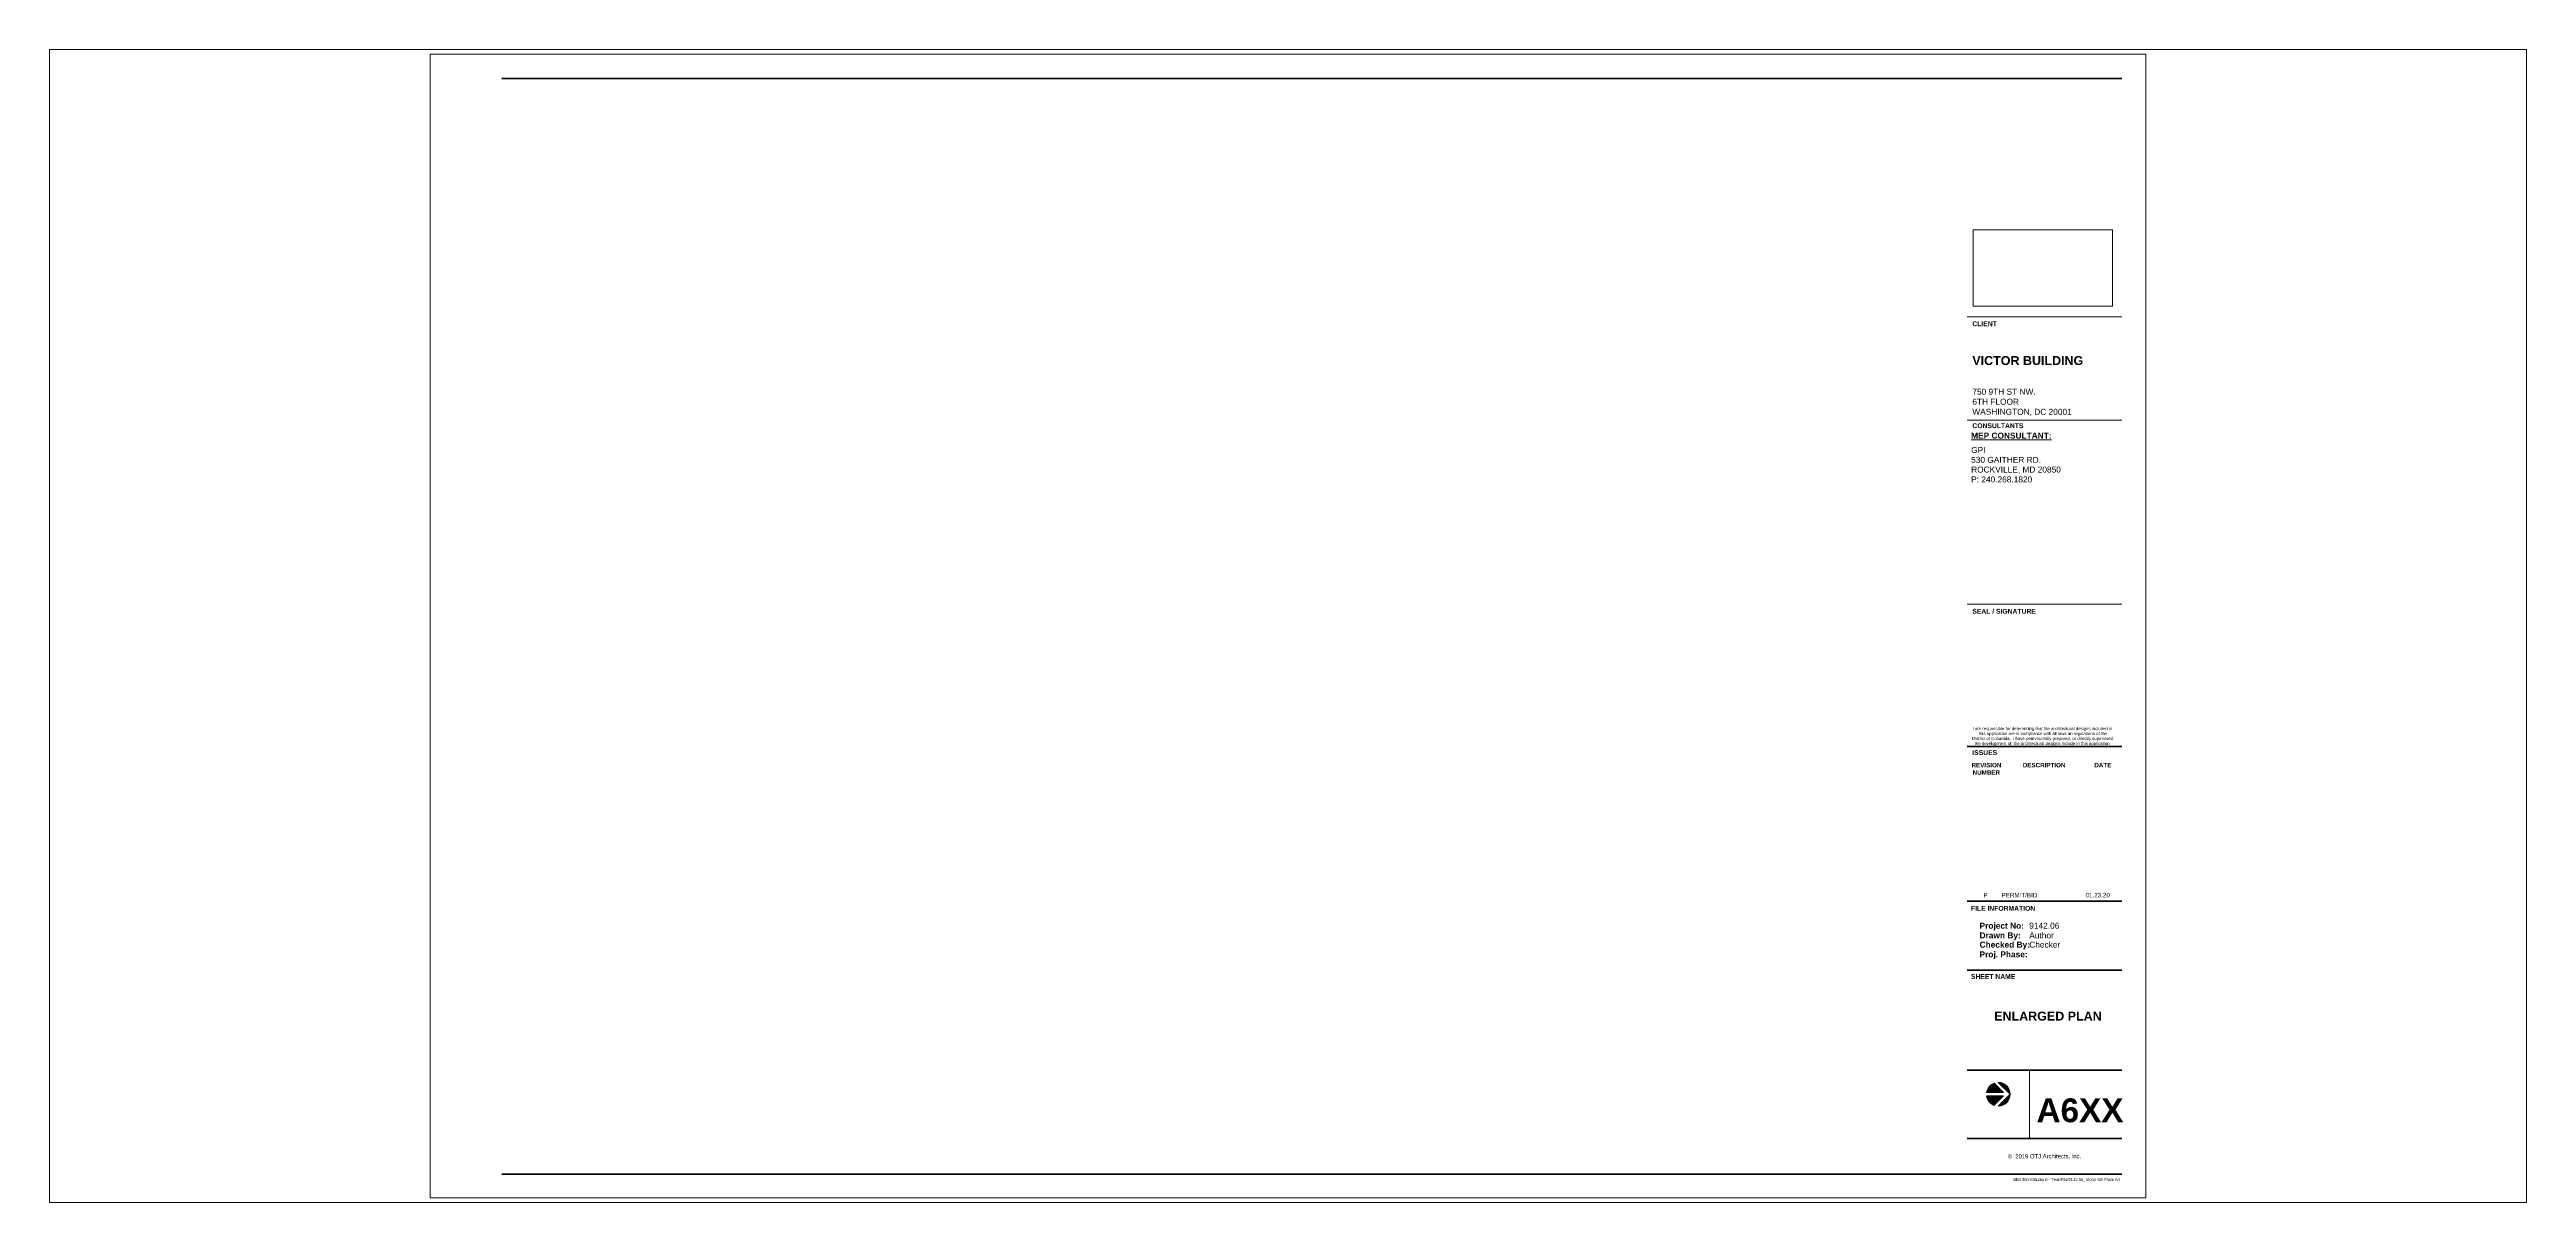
# Paper-space layout 'Layout1' of a CAD drawing. Header units: inches. Extents: x -7.9 to 44.1, y -0.1 to 24.1.
import ezdxf

# ---------------------------------------------------------------- set-up
doc = ezdxf.new("R2010")
doc.units = ezdxf.units.IN
doc.header["$MEASUREMENT"] = 0
for name, color, linetype, lineweight in [('A-ANNO-NOTE', 131, 'Continuous', 9), ('G-ANNO-SCHD', 231, 'Continuous', 9), ('G-ANNO-TTLB', 6, 'Continuous', 9), ('G-ANNO-TTLB-THIN', 151, 'Continuous', 9), ('G-ANNO-TTLB-WIDE', 214, 'Continuous', 50)]:
    doc.layers.add(name, color=color, linetype=linetype, lineweight=lineweight)
doc.styles.add('Arial', font='arial.ttf', dxfattribs={"height": 0.064781})
doc.styles.add('Arial_1', font='arial.ttf', dxfattribs={"height": 0.09375})
doc.styles.add('Arial_B', font='arialbd.ttf', dxfattribs={"height": 0.09375})
doc.styles.add('Swis721 Lt BT', font='swissl.ttf', dxfattribs={"height": 0.088084})
doc.styles.add('Swis721 Lt BT_1', font='swissl.ttf', dxfattribs={"height": 0.0625})
doc.styles.add('Swis721 Lt BT_2', font='swissl.ttf', dxfattribs={"height": 0.125})
doc.styles.add('Swis721 Lt BT_B', font='', dxfattribs={"height": 0.101562})
doc.styles.add('Swis721 Lt BT_B_1', font='', dxfattribs={"height": 0.125})
doc.styles.add('Swis721 Lt BT_B_2', font='', dxfattribs={"height": 0.5})
doc.styles.add('Swis721 Lt BT_B_3', font='', dxfattribs={"height": 0.1875})
doc.styles.get('Swis721 Lt BT_B').set_extended_font_data('Swis721 Lt BT', bold=True)
doc.styles.get('Swis721 Lt BT_B_1').set_extended_font_data('Swis721 Lt BT', bold=True)
doc.styles.get('Swis721 Lt BT_B_2').set_extended_font_data('Swis721 Lt BT', bold=True)
doc.styles.get('Swis721 Lt BT_B_3').set_extended_font_data('Swis721 Lt BT', bold=True)
picture_1 = doc.add_image_def('image1.jpg', size_in_pixel=(2551, 1396))

# ---------------------------------------------------------------- blocks, each defined once
blk = doc.blocks.new('Titleblock - 24 x 36 - DC-6820859-ENLARGED PLAN')
at = {"layer": 'G-ANNO-TTLB'}
h = blk.add_hatch(color=256, dxfattribs=at)
edge = h.paths.add_edge_path(flags=0)
edge.add_line((32.831, 2.42), (33.027, 2.224))
edge.add_line((33.027, 2.224), (32.672, 2.224))
edge.add_arc((32.918, 2.187), 0.249, 110.6073, 171.5435, ccw=False)
h = blk.add_hatch(color=256, dxfattribs=at)
edge = h.paths.add_edge_path(flags=0)
edge.add_line((33.027, 2.151), (32.831, 1.955))
edge.add_arc((32.918, 2.187), 0.249, 188.4565, 249.3927, ccw=False)
edge.add_line((32.672, 2.151), (33.027, 2.151))
h = blk.add_hatch(color=256, dxfattribs=at)
edge = h.paths.add_edge_path(flags=0)
edge.add_line((33.167, 2.187), (32.918, 2.436))
edge.add_arc((32.918, 2.187), 0.249, 0, 90, ccw=False)
h = blk.add_hatch(color=256, dxfattribs=at)
edge = h.paths.add_edge_path(flags=0)
edge.add_line((32.918, 1.939), (33.167, 2.187))
edge.add_arc((32.918, 2.187), 0.249, -90, 0, ccw=False)
at = {"layer": 'A-ANNO-NOTE'}
for p, q in [((32.672, 2.224), (33.027, 2.224)), ((33.027, 2.224), (32.672, 2.224)), ((32.672, 2.224), (33.027, 2.224)), ((32.672, 2.151), (33.027, 2.151)), ((33.027, 2.151), (32.672, 2.151)), ((33.027, 2.151), (32.672, 2.151)), ((32.831, 2.42), (33.027, 2.224)), ((33.027, 2.224), (32.831, 2.42)), ((33.027, 2.224), (32.831, 2.42)), ((32.831, 1.955), (33.027, 2.151)), ((33.027, 2.151), (32.831, 1.955)), ((32.831, 1.955), (33.027, 2.151)), ((32.918, 2.436), (33.167, 2.187)), ((33.167, 2.187), (32.918, 2.436)), ((32.918, 2.436), (33.167, 2.187)), ((33.167, 2.187), (32.918, 1.939)), ((32.918, 1.939), (33.167, 2.187)), ((33.167, 2.187), (32.918, 1.939))]:
    blk.add_line(p, q, dxfattribs=at)
for start, end in [(110.6073, 171.5435), (110.6073, 171.5435), (110.6073, 171.5435), (188.4565, 249.3927), (188.4565, 249.3927), (188.4565, 249.3927), (0, 90), (360, 90), (0, 90), (270, 0), (270, 360), (270, 0)]:
    blk.add_arc((32.918, 2.187), 0.249, start, end, dxfattribs=at)
at = {"layer": 'G-ANNO-TTLB'}
for p, q in [((0.012, 24.012), (0.012, 0.012)), ((36.013, 24.012), (0.012, 24.012)), ((36.013, 0.012), (36.013, 24.012)), ((32.262, 18.502), (35.512, 18.502)), ((32.262, 18.502), (35.512, 18.502)), ((0.012, 0.012), (36.013, 0.012))]:
    blk.add_line(p, q, dxfattribs=at)
at = {"layer": 'G-ANNO-TTLB-THIN'}
for p, q in [((32.262, 16.331), (35.512, 16.331)), ((32.262, 12.47), (35.512, 12.47)), ((33.575, 2.69), (33.575, 1.262))]:
    blk.add_line(p, q, dxfattribs=at)
at = {"layer": 'G-ANNO-TTLB-WIDE'}
for p, q in [((35.512, 23.502), (1.512, 23.502)), ((32.262, 9.481), (35.512, 9.481)), ((35.512, 6.238), (32.262, 6.238)), ((35.512, 4.791), (32.262, 4.791)), ((32.262, 2.69), (35.512, 2.69)), ((32.262, 1.262), (35.512, 1.262)), ((1.512, 0.512), (32.262, 0.512)), ((32.262, 0.512), (35.512, 0.512))]:
    blk.add_line(p, q, dxfattribs=at)
at = {"layer": 'G-ANNO-TTLB', "attachment_point": 1}
for s, insert, char_height, width, style in [('CLIENT', (32.373, 18.405), 0.1016, 0.57128, 'Swis721 Lt BT_B'), ('CONSULTANTS', (32.374, 16.266), 0.10156, 1.19938, 'Swis721 Lt BT_B'), ('\\LMEP CONSULTANT:', (32.348, 16.07), 0.125, 1.94425, 'Swis721 Lt BT_B_1'), ('SEAL / SIGNATURE', (32.373, 12.373), 0.10156, 1.48344, 'Swis721 Lt BT_B'), ('I am responsible for determining that the architectural designs included in ', (32.38, 9.892), 0.06478, 3.51922, 'Arial'), ('District of Columbia.  I have pemvrsonally prepared, or directly supervised ', (32.369, 9.684), 0.06478, 3.53184, 'Arial'), ('ISSUES', (32.373, 9.407), 0.1016, 0.58075, 'Swis721 Lt BT_B'), ('the development of, the architectural designs include in this application.', (32.421, 9.579), 0.06478, 3.39297, 'Arial'), ('this application are in compliance with all laws an regulations of the ', (32.51, 9.788), 0.06478, 3.20991, 'Arial'), ('REVISION', (32.357, 9.14), 0.0937, 0.76381, 'Arial_B'), ('NUMBER', (32.38, 8.984), 0.0937, 0.71016, 'Arial_B'), ('DESCRIPTION', (33.432, 9.14), 0.09375, 1.09838, 'Arial_B'), ('DATE', (34.934, 9.14), 0.0937, 0.43556, 'Arial_B'), ('FILE INFORMATION', (32.344, 6.138), 0.10156, 1.51816, 'Swis721 Lt BT_B'), ('Project No:', (32.525, 5.786), 0.125, 1.05103, 'Swis721 Lt BT_B_1'), ('Checked By:', (32.525, 5.389), 0.125, 1.20253, 'Swis721 Lt BT_B_1'), ('Drawn By:', (32.525, 5.583), 0.125, 0.96581, 'Swis721 Lt BT_B_1'), ('SHEET NAME', (32.344, 4.708), 0.1016, 1.04156, 'Swis721 Lt BT_B'), ('Proj. Phase:', (32.525, 5.185), 0.125, 1.13625, 'Swis721 Lt BT_B_1'), ('©  2019 OTJ Architects, Inc.', (33.116, 0.93), 0.08808, 1.85587, 'Swis721 Lt BT')]:
    blk.add_mtext(s, dxfattribs=dict(at, insert=insert, char_height=char_height, width=width, style=style))
at = {"layer": 'G-ANNO-TTLB'}
image = blk.add_image(picture_1, insert=(32.391, 18.726), size_in_units=(2.926, 1.601), dxfattribs=at)
image.dxf.flags = 7

psp = doc.layouts.get("Layout1")

# ---------------------------------------------------------------- block references
at = {"layer": 'G-ANNO-TTLB'}
psp.add_blockref('Titleblock - 24 x 36 - DC-6820859-ENLARGED PLAN', (0.049, -0.009), dxfattribs=at)

# ---------------------------------------------------------------- texts
at = {"layer": 'G-ANNO-SCHD', "char_height": 0.0937, "line_spacing_factor": 0.941778, "style": 'Arial_1'}
for s, insert, width, attachment_point in [('P', (32.699, 6.404), 0.10445, 2), ('PERMIT/BID', (33.036, 6.404), 0.89412, 1), ('01.23.20', (34.798, 6.404), 0.61062, 1)]:
    psp.add_mtext(s, dxfattribs=dict(at, insert=insert, width=width, attachment_point=attachment_point))
at = {"layer": 'G-ANNO-TTLB', "attachment_point": 1}
for s, insert, char_height, width, style in [('VICTOR BUILDING', (32.422, 17.668), 0.1875, 2.65441, 'Swis721 Lt BT_B_3'), ('750 9TH ST NW.', (32.422, 16.983), 0.125, 1.51816, 'Swis721 Lt BT_2'), ('6TH FLOOR', (32.422, 16.772), 0.125, 1.12047, 'Swis721 Lt BT_2'), ('WASHINGTON, DC 20001', (32.422, 16.561), 0.125, 2.40506, 'Swis721 Lt BT_2'), ('GPI', (32.397, 15.759), 0.125, 0.33456, 'Swis721 Lt BT_2'), ('530 GAITHER RD.', (32.397, 15.553), 0.125, 1.66019, 'Swis721 Lt BT_2'), ('ROCKVILLE, MD 20850', (32.397, 15.349), 0.125, 2.16203, 'Swis721 Lt BT_2'), ('P: 240.268.1820', (32.397, 15.142), 0.125, 1.49291, 'Swis721 Lt BT_2'), ('9142.06', (33.617, 5.778), 0.125, 0.73856, 'Swis721 Lt BT_2'), ('Author', (33.617, 5.574), 0.125, 0.59653, 'Swis721 Lt BT_2'), ('Checker', (33.617, 5.38), 0.125, 0.76066, 'Swis721 Lt BT_2'), ('ENLARGED PLAN', (32.881, 3.912), 0.1875, 2.54394, 'Swis721 Lt BT_B_3'), ('A6XX', (33.769, 2.091), 0.5, 1.97266, 'Swis721 Lt BT_B_2')]:
    psp.add_mtext(s, dxfattribs=dict(at, insert=insert, char_height=char_height, width=width, style=style))

# ---------------------------------------------------------------- viewports
at = {"layer": '0'}
psp.add_viewport(center=(18.061, 12.004), size=(51.979, 24.19253), view_center_point=(18.061, 12.004), view_height=24.19253, dxfattribs=at)

# ---------------------------------------------------------------- next in the draw order: texts
at = {"layer": 'G-ANNO-TTLB', "insert": (35.514, 0.419), "char_height": 0.0625, "width": 2.55724, "attachment_point": 3, "line_spacing_factor": 1.005062, "style": 'Swis721 Lt BT_1', "bg_fill": 3, "box_fill_scale": 1.25, "bg_fill_color": 256, "bg_fill_true_color": 13158600, "bg_fill_transparency": 0}
psp.add_mtext('BIM 360://Studio 6 - Test Fits/9142.06_Victor 6th Floor.rvt', dxfattribs=at)

doc.saveas('drawing.dxf')
